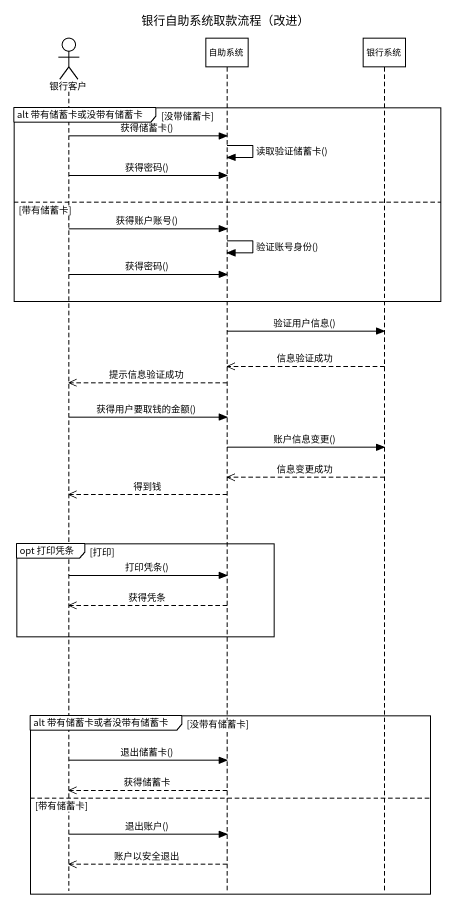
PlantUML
@startuml
title 银行自助系统取款流程（改进）
hide footbox
actor 银行客户
participant 自助系统
participant 银行系统

group alt 带有储蓄卡或没带有储蓄卡 [没带储蓄卡]
  银行客户 -> 自助系统 : 获得储蓄卡()
  自助系统 -> 自助系统 : 读取验证储蓄卡()
  银行客户 -> 自助系统 : 获得密码()
else 带有储蓄卡
  银行客户 -> 自助系统 : 获得账户账号()
  自助系统 -> 自助系统 : 验证账号身份()
  银行客户 -> 自助系统 : 获得密码()
end
自助系统 -> 银行系统 : 验证用户信息()
银行系统 -->> 自助系统 : 信息验证成功
自助系统 -->> 银行客户 : 提示信息验证成功
银行客户 -> 自助系统 : 获得用户要取钱的金额()
自助系统 -> 银行系统 : 账户信息变更()
银行系统 -->> 自助系统 : 信息变更成功
自助系统 -->> 银行客户 : 得到钱
group opt 打印凭条 [打印]
  银行客户 -> 自助系统 : 打印凭条()
  自助系统 -->> 银行客户 : 获得凭条
end
group alt 带有储蓄卡或者没带有储蓄卡 [没带有储蓄卡]
  银行客户 -> 自助系统 : 退出储蓄卡()
  自助系统 -->> 银行客户 : 获得储蓄卡
else 带有储蓄卡
  银行客户 -> 自助系统 : 退出账户()
  自助系统 -->> 银行客户 : 账户以安全退出
end
@enduml
